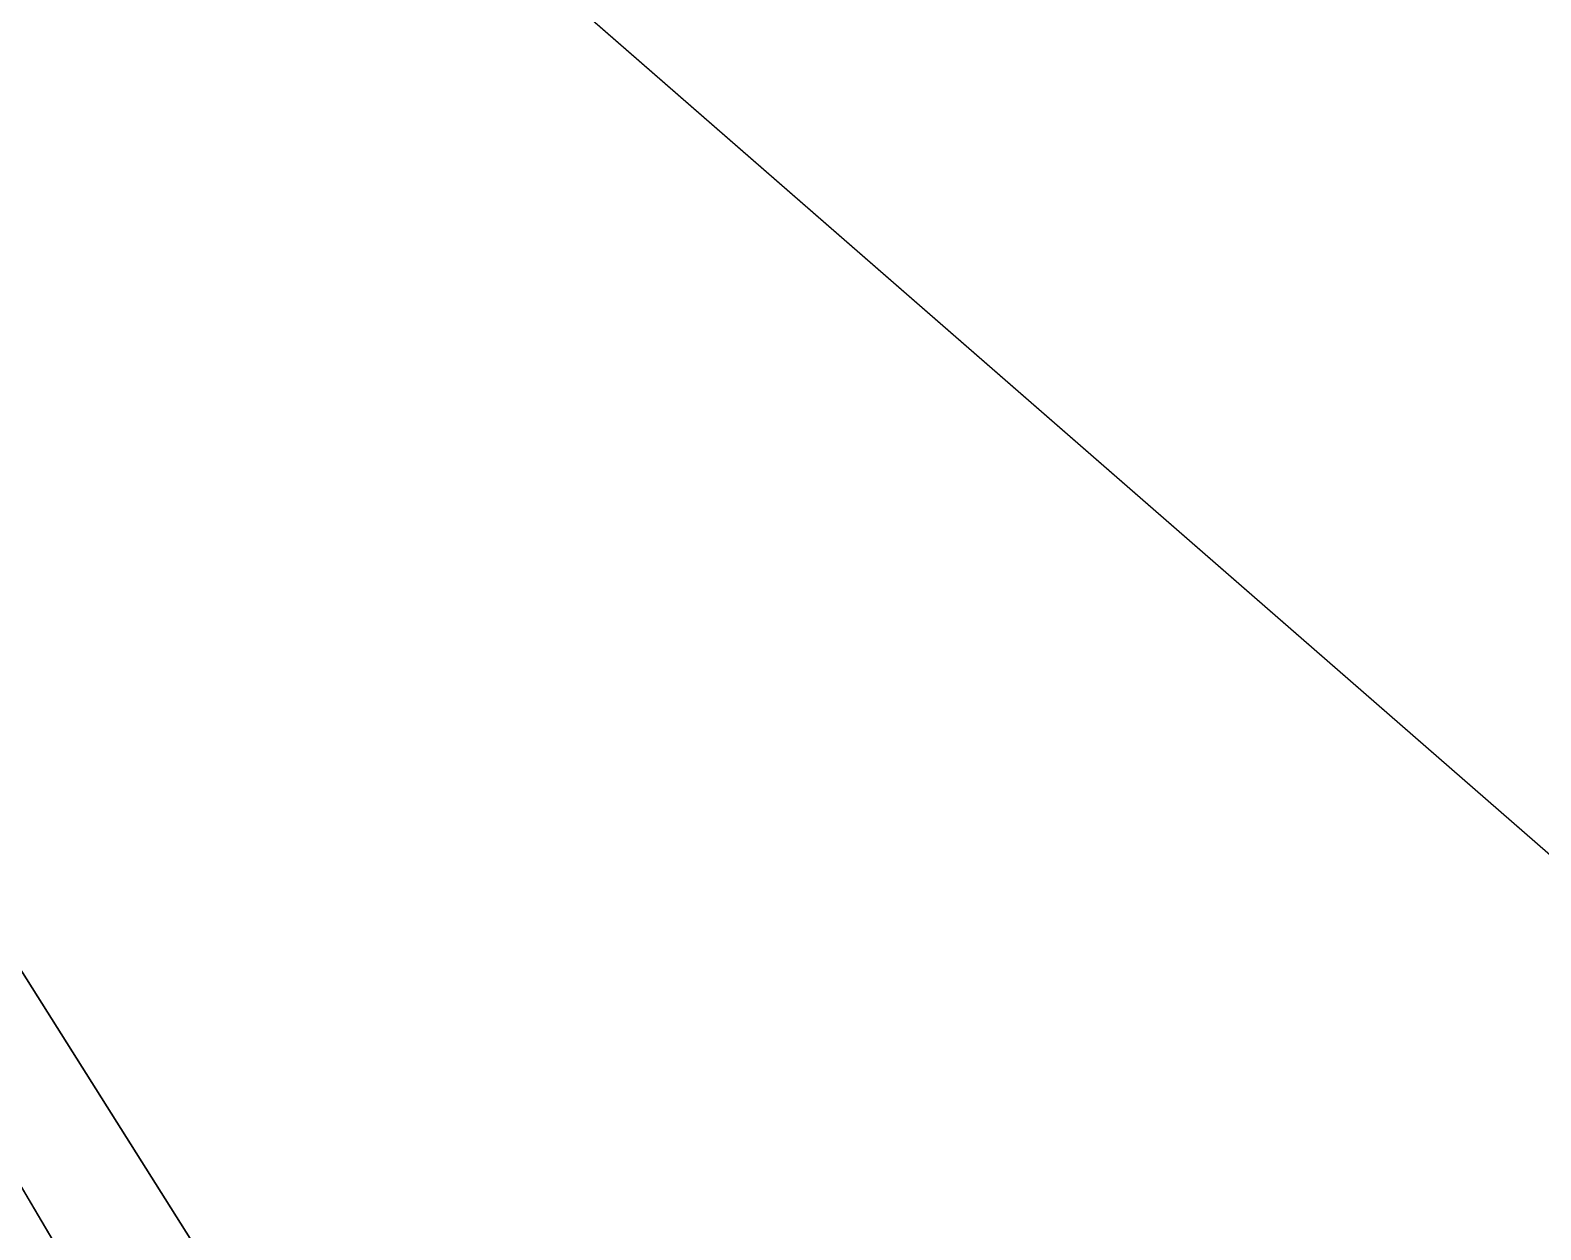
# Model space of a CAD drawing. Header units: millimetres. Extents: x -7906370 to 58235770, y -60992620 to 60.
# Drawn here: x 3139 to 5465, y -5354 to -3508 of the extents above; entities that cross this region are included whole.
import ezdxf

# ---------------------------------------------------------------- set-up
doc = ezdxf.new("R2010")
doc.units = ezdxf.units.MM
doc.layers.add('Image', color=7, linetype='Continuous')
picture_1 = doc.add_image_def('image2.jpg', size_in_pixel=(14352, 10750))
picture_2 = doc.add_image_def('image3.jpg', size_in_pixel=(14448, 10842))
picture_3 = doc.add_image_def('image4.jpg', size_in_pixel=(14330, 10848))
picture_4 = doc.add_image_def('image5.jpg', size_in_pixel=(14518, 11021))
picture_5 = doc.add_image_def('image6.jpg', size_in_pixel=(13892, 10901))
picture_6 = doc.add_image_def('image9.jpg', size_in_pixel=(14599, 11063))

msp = doc.modelspace()

# ---------------------------------------------------------------- pictures from other files: only their frames are drawn
at = {"layer": 'Image'}
image = msp.add_image(picture_3, insert=(737.4, -643), size_in_units=(14020504, 10612735.5), rotation=-41.08707592, dxfattribs=at)
image.dxf.v_pixel = (737.369667, -642.947583)
image.dxf.flags = 7
image = msp.add_image(picture_4, insert=(2280.1, -650.2), size_in_units=(34423574.6, 26130986.2), rotation=-15.91541305, dxfattribs=at)
image.dxf.v_pixel = (2280.142833, -650.13358)
image.dxf.flags = 7
image = msp.add_image(picture_1, insert=(2278.2, -1225.8), size_in_units=(37129363.1, 27809879), rotation=-28.28165272, dxfattribs=at)
image.dxf.v_pixel = (2278.169387, -1225.697638)
image.dxf.flags = 7
image = msp.add_image(picture_2, insert=(730.2, -1235.5), size_in_units=(20734735.6, 15558719.5), rotation=-59.41435855, dxfattribs=at)
image.dxf.v_pixel = (730.166722, -1235.394896)
image.dxf.flags = 7
image = msp.add_image(picture_5, insert=(746.1, -1816.8), size_in_units=(27284899, 21409454), rotation=-67.67364613, dxfattribs=at)
image.dxf.v_pixel = (746.051766, -1816.772726)
image.dxf.flags = 7
image = msp.add_image(picture_6, insert=(1499, -2376.7), size_in_units=(41022557.1, 31085581.4), rotation=-57.7593338, dxfattribs=at)
image.dxf.v_pixel = (1498.982997, -2376.639247)
image.dxf.flags = 7

doc.saveas('drawing.dxf')
